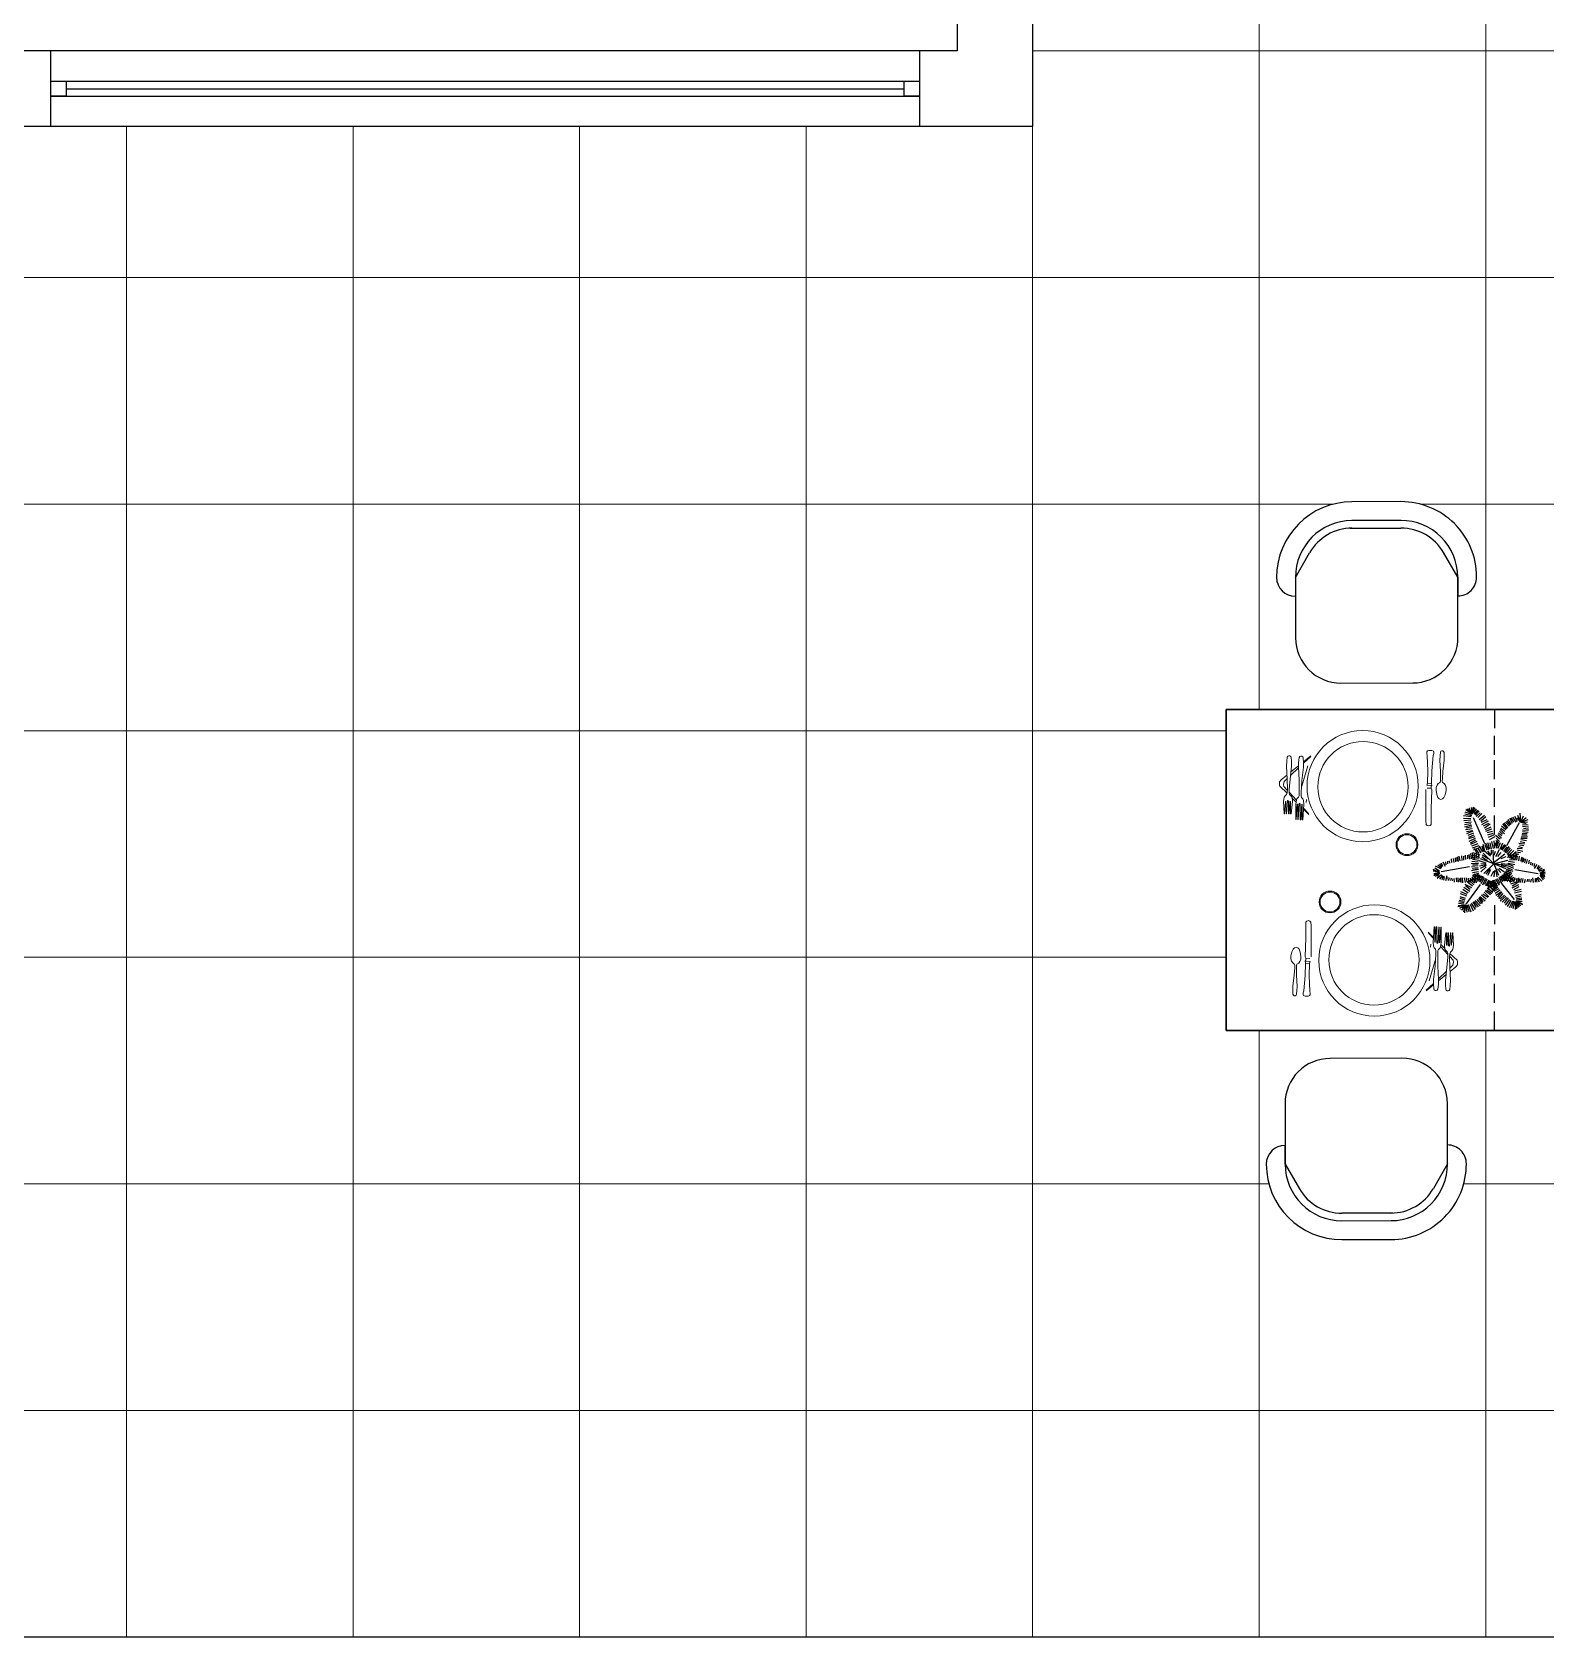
# Model space of a CAD drawing. Header units: millimetres. Extents: x 2497 to 4392, y 822 to 3100.
# Drawn here: x 3526.9 to 3927.9, y 821.7 to 1246.7 of the extents above; entities that cross this region are included whole.
import ezdxf

# ---------------------------------------------------------------- set-up
doc = ezdxf.new("R2010")
doc.units = ezdxf.units.MM
doc.layers.add('6', color=6, linetype='Continuous')
doc.layers.add('LH', color=3, linetype='Continuous')

# ---------------------------------------------------------------- blocks, each defined once
blk = doc.blocks.new('A$C0CF827CB')
at = {"lineweight": 20}
for p, q in [((-4.96, 26.05), (-5.12, 25)), ((-4.82, 26.31), (-4.96, 26.05)), ((-4.55, 26.43), (-4.82, 26.31)), ((-4.55, 26.43), (-4.29, 26.42)), ((-4.29, 26.42), (-4.03, 26.28)), ((-4.03, 26.28), (-3.91, 26.02)), ((-3.91, 26.02), (-3.81, 24.96)), ((-1.81, 25.95), (-1.98, 24.64)), ((-1.67, 26.21), (-1.81, 25.95)), ((-1.4, 26.34), (-1.67, 26.21)), ((-1.14, 26.33), (-1.4, 26.34)), ((-1.4, 26.34), (-1.14, 26.33)), ((-1.14, 26.33), (-0.88, 26.19)), ((-0.88, 26.19), (-0.76, 25.92)), ((-0.76, 25.92), (-0.66, 24.6)), ((32.01, 27.45), (32, 27.05)), ((32, 27.05), (32.11, 26.52)), ((32.15, 27.7), (32.01, 27.45)), ((32.11, 26.52), (32.25, 22.44)), ((32.55, 27.82), (32.15, 27.7)), ((32.55, 27.82), (33.34, 27.8)), ((33.69, 26.47), (33.3, 22.41)), ((33.34, 27.8), (33.73, 27.66)), ((33.84, 27), (33.69, 26.47)), ((33.73, 27.66), (33.85, 27.39)), ((33.85, 27.39), (33.84, 27)), ((35.49, 26.38), (35.47, 25.26)), ((35.62, 27.35), (35.49, 26.38)), ((35.74, 27.62), (35.62, 27.35)), ((35.96, 27.72), (35.74, 27.62)), ((35.96, 27.72), (36.22, 27.71)), ((36.22, 27.71), (36.44, 27.6)), ((36.44, 27.6), (36.55, 27.33)), ((36.55, 27.33), (36.61, 26.34)), ((36.61, 26.34), (36.57, 25.23)), ((-5.12, 25), (-5.16, 23.69)), ((-5.16, 23.69), (-5, 20.27)), ((-3.85, 23.65), (-4.21, 20.24)), ((-3.81, 24.96), (-3.85, 23.65)), ((-1.98, 24.64), (-2.01, 23.46)), ((-2.01, 23.46), (-1.86, 19.91)), ((-0.7, 23.42), (-1.07, 19.88)), ((-0.66, 24.6), (-0.7, 23.42)), ((32.25, 22.44), (32.15, 19.16)), ((33.3, 22.41), (33.2, 19.13)), ((35.47, 25.26), (35.6, 22.26)), ((35.6, 22.26), (35.65, 20.4)), ((36.26, 22.24), (36.1, 20.38)), ((36.57, 25.23), (36.26, 22.24)), ((-5, 20.27), (-4.95, 17.5)), ((-4.95, 17.5), (-4.98, 16.58)), ((-4.43, 17.49), (-4.46, 16.57)), ((-4.21, 20.24), (-4.43, 17.49)), ((-1.86, 19.91), (-1.82, 16.75)), ((-1.07, 19.88), (-1.3, 16.74)), ((31.72, 9.18), (31.71, 17.46)), ((32.15, 19.16), (32.01, 18.64)), ((33.32, 18.6), (32.01, 18.64)), ((33.16, 17.81), (32.11, 17.85)), ((32.15, 19.16), (33.2, 19.13)), ((33.28, 17.42), (33.13, 12.42)), ((33.18, 18.34), (33.16, 17.81)), ((33.16, 17.81), (33.28, 17.42)), ((33.32, 18.6), (33.18, 18.34)), ((33.2, 19.13), (33.32, 18.6)), ((34.5, 18.05), (34.43, 17.34)), ((34.43, 17.34), (34.61, 16.19)), ((34.71, 18.63), (34.5, 18.05)), ((35.03, 19.06), (34.71, 18.63)), ((35.38, 19.29), (35.03, 19.06)), ((35.5, 19.41), (35.38, 19.29)), ((35.63, 19.74), (35.5, 19.41)), ((35.65, 20.4), (35.63, 19.74)), ((36.1, 20.38), (36.08, 19.73)), ((36.08, 19.73), (36.18, 19.39)), ((36.18, 19.39), (36.3, 19.27)), ((36.3, 19.27), (36.63, 19.01)), ((36.63, 19.01), (36.92, 18.56)), ((37.12, 17.26), (36.87, 16.12)), ((36.92, 18.56), (37.1, 17.97)), ((37.1, 17.97), (37.12, 17.26)), ((-5.81, 15.43), (-5.97, 14.38)), ((-5.97, 14.38), (-5.81, 11.09)), ((-5.53, 15.81), (-5.81, 15.43)), ((-5.68, 11.08), (-5.44, 14.36)), ((-5.13, 16.19), (-5.53, 15.81)), ((-5.44, 14.36), (-5.31, 14.36)), ((-5.31, 14.36), (-5.28, 11.07)), ((-5.15, 11.07), (-4.92, 14.48)), ((-4.98, 16.58), (-5.13, 16.19)), ((-4.92, 14.48), (-4.78, 14.61)), ((-4.65, 14.47), (-4.78, 14.61)), ((-4.62, 11.05), (-4.65, 14.47)), ((-4.26, 14.33), (-4.49, 11.05)), ((-4.46, 16.57), (-4.34, 16.17)), ((-4.34, 16.17), (-3.96, 15.76)), ((-4.13, 14.32), (-4.26, 14.33)), ((-4.1, 11.04), (-4.13, 14.32)), ((-3.61, 14.31), (-3.97, 11.03)), ((-3.96, 15.76), (-3.71, 15.36)), ((-3.71, 15.36), (-3.61, 14.31)), ((-2.54, 14.67), (-2.71, 13.62)), ((-2.71, 13.62), (-2.7, 9.55)), ((-2.57, 9.54), (-2.31, 13.61)), ((-2.4, 15.06), (-2.54, 14.67)), ((-1.99, 15.44), (-2.4, 15.06)), ((-2.31, 13.61), (-2.18, 13.61)), ((-2.18, 13.61), (-2.17, 9.53)), ((-2.04, 9.53), (-1.78, 13.73)), ((-1.85, 15.83), (-1.99, 15.44)), ((-1.82, 16.75), (-1.85, 15.83)), ((-1.78, 13.73), (-1.65, 13.85)), ((-1.52, 9.51), (-1.52, 13.72)), ((-1.3, 16.74), (-1.33, 15.82)), ((-1.33, 15.82), (-1.21, 15.42)), ((-1.21, 15.42), (-0.82, 15.01)), ((-1, 13.57), (-1.13, 13.58)), ((-0.82, 15.01), (-0.7, 14.61)), ((-0.7, 14.61), (-0.61, 13.56)), ((34.61, 16.19), (34.9, 15.41)), ((34.9, 15.41), (35.24, 15.05)), ((35.24, 15.05), (35.7, 14.84)), ((36.18, 15.02), (35.7, 14.84)), ((36.54, 15.36), (36.18, 15.02)), ((36.87, 16.12), (36.54, 15.36)), ((-5.81, 11.09), (-5.68, 11.08)), ((-5.28, 11.07), (-5.15, 11.07)), ((-4.49, 11.05), (-4.62, 11.05)), ((-3.97, 11.03), (-4.1, 11.04)), ((-2.7, 9.55), (-2.57, 9.54)), ((-2.17, 9.53), (-2.04, 9.53)), ((-1.39, 9.51), (-1.52, 9.51)), ((-0.86, 9.49), (-0.99, 9.5)), ((31.82, 8.26), (31.72, 9.18)), ((33.13, 12.42), (33.13, 8.22)), ((32.08, 7.99), (31.82, 8.26)), ((32.47, 7.84), (32.08, 7.99)), ((32.86, 7.96), (32.47, 7.84)), ((33.13, 8.22), (32.86, 7.96))]:
    blk.add_line(p, q, dxfattribs=at)
at = {"color": 255, "lineweight": 20}
for p, q in [((-1.52, 13.72), (-1.65, 13.85)), ((-1.13, 13.58), (-1.39, 9.51)), ((-0.99, 9.5), (-1, 13.57)), ((-0.61, 13.56), (-0.86, 9.49))]:
    blk.add_line(p, q, dxfattribs=at)
at = {"layer": '6', "color": 255, "lineweight": 20}
for p, q in [((-0.68, 24.84), (1.23, 26.39)), ((-0.67, 24.47), (1.23, 26.26)), ((-6.59, 20.05), (-5.05, 21.3)), ((-4.11, 21.24), (-2, 23.22)), ((-4.01, 22.14), (-2, 23.77)), ((0.49, 23.78), (-1.11, 18.42)), ((-7.02, 18.62), (-7, 19.54)), ((-6.9, 18.35), (-7.02, 18.62)), ((-7, 19.54), (-6.59, 20.05)), ((-5.01, 16.51), (-6.9, 18.35)), ((-5.97, 18.85), (-5.81, 19.63)), ((-5.85, 18.32), (-5.97, 18.85)), ((-4.96, 17.34), (-5.85, 18.32)), ((-5.81, 19.63), (-5.01, 20.39)), ((-2.54, 14.67), (-4.45, 16.77)), ((-2.62, 14.18), (-3.69, 15.23)), ((-1.52, 13.11), (-1.8, 13.39)), ((-1, 12.6), (-1.18, 12.78)), ((-1, 12.96), (-1.16, 13.14)), ((0.15, 14.87), (0.07, 14.07)), ((0.76, 10.89), (-0.68, 12.3)), ((0.64, 11.16), (-0.67, 12.59))]:
    blk.add_line(p, q, dxfattribs=at)
at = {"layer": '6', "lineweight": 20}
blk.add_line((-1.52, 13.54), (-1.73, 13.77), dxfattribs=at)
at = {"layer": '6', "color": 255, "lineweight": 20}
for centre, radius in [((14.99, 18.39), 14.73), ((15.09, 18.23), 11.97), ((26.73, 2.89), 2.89), ((26.73, 2.89), 2.63)]:
    blk.add_circle(centre, radius, dxfattribs=at)

msp = doc.modelspace()

# ---------------------------------------------------------------- linework, layer by layer
at = {"color": 6}
for p, q in [((3889.47, 1122.37), (3876.47, 1122.34)), ((3876, 1115.33), (3889.47, 1115.37)), ((3889.48, 1117.37), (3876.48, 1117.34)), ((3876.5, 1115.34), (3889.47, 1115.37)), ((3861.52, 1102.3), (3865.26, 1108.82)), ((3904.52, 1102.4), (3900.74, 1108.9)), ((3861.52, 1102.3), (3861.56, 1086.3)), ((3904.56, 1086.4), (3904.52, 1102.4)), ((3904.52, 1102.4), (3904.53, 1097.4)), ((3873.58, 1074.33), (3892.58, 1074.37)), ((3889.74, 974.97), (3870.74, 974.92)), ((3858.76, 962.9), (3858.8, 946.9)), ((3901.8, 947), (3901.76, 963)), ((3858.8, 946.9), (3858.79, 951.9)), ((3858.8, 946.9), (3862.58, 940.4)), ((3901.8, 947), (3898.05, 940.48)), ((3873.84, 931.93), (3886.84, 931.96)), ((3886.82, 933.96), (3873.85, 933.93)), ((3887.32, 933.96), (3873.85, 933.93)), ((3873.85, 926.93), (3886.85, 926.96))]:
    msp.add_line(p, q, dxfattribs=at)
at = {"color": 2}
msp.add_lwpolyline([(2596.92, 2958.72), (2496.92, 2958.72), (2496.92, 821.72), (4391.92, 821.72), (4391.92, 2958.72), (3791.92, 2958.72)], dxfattribs=at)
at = {"color": 96}
for points in [[(3791.92, 1221.72), (2596.92, 1221.72), (2596.92, 1546.72), (3791.92, 1546.72)], [(3531.92, 1233.72), (3535.92, 1233.72), (3535.92, 1229.72), (3531.92, 1229.72)], [(3757.92, 1233.72), (3761.92, 1233.72), (3761.92, 1229.72), (3757.92, 1229.72)]]:
    msp.add_lwpolyline(points, close=True, dxfattribs=at)
for points in [[(3771.92, 1241.72), (2616.92, 1241.72), (2616.92, 1526.72), (3771.92, 1526.72), (3771.92, 1241.72)], [(3531.92, 1221.72), (3531.92, 1241.72)], [(3761.92, 1241.72), (3761.92, 1221.72)], [(3531.92, 1233.72), (3761.92, 1233.72)], [(3531.92, 1229.72), (3761.92, 1229.72)], [(3535.92, 1231.72), (3757.92, 1231.72)]]:
    msp.add_lwpolyline(points, dxfattribs=at)
at = {"color": 252, "lineweight": 0}
for points in [[(3851.92, 1337.75), (3851.92, 1067.35)], [(3911.92, 1337.75), (3911.92, 1067.35)], [(4391.92, 1241.72), (3791.92, 1241.72)], [(3551.92, 1221.72), (3551.92, 821.72)], [(3611.92, 1221.72), (3611.92, 821.72)], [(3671.92, 1221.72), (3671.92, 821.72)], [(3731.92, 1221.72), (3731.92, 821.72)], [(3791.92, 1221.72), (3791.92, 821.72)], [(4391.92, 1181.72), (2496.92, 1181.72)], [(3871.61, 1121.72), (2496.92, 1121.72)], [(3948.69, 1121.72), (3894.55, 1121.72)], [(3843.2, 1061.72), (2496.92, 1061.72)], [(3843.2, 1001.72), (2496.92, 1001.72)], [(3851.92, 982.35), (3851.92, 821.72)], [(3911.92, 982.35), (3911.92, 821.72)], [(3854.49, 941.72), (2496.92, 941.72)], [(3931.57, 941.72), (3906.1, 941.72)], [(4391.92, 881.72), (2496.92, 881.72)]]:
    msp.add_lwpolyline(points, dxfattribs=at)
at = {"color": 6, "lineweight": 30}
msp.add_lwpolyline([(3843.2, 1067.35), (3843.2, 982.35), (3998.2, 982.35), (3998.2, 1067.35)], close=True, dxfattribs=at)
at = {"color": 6}
for points in [[(3914.28, 1067.35), (3914.28, 1062.35)], [(3914.19, 1060.34), (3914.19, 1055.34)], [(3914.19, 1053.87), (3914.19, 1048.87)], [(3914.19, 1046.52), (3914.19, 1041.52)], [(3914.19, 1039.23), (3914.19, 1034.23)], [(3914.28, 1015.47), (3914.28, 1010.47)], [(3914.19, 1008.46), (3914.19, 1003.46)], [(3914.19, 1001.99), (3914.19, 996.99)], [(3914.19, 994.64), (3914.19, 989.64)], [(3914.19, 987.35), (3914.19, 982.35)]]:
    msp.add_lwpolyline(points, dxfattribs=at)
for centre, radius, start, end in [((3876.52, 1102.34), 20, 90.1346, 180.1346), ((3889.52, 1102.37), 20, 0.1346, 90.1346), ((3876.52, 1102.34), 15, 90.1346, 180.1346), ((3876.53, 1102.34), 13, 90.1346, 150.0978), ((3889.5, 1102.37), 13, 30.1714, 90.1346), ((3889.52, 1102.37), 15, 0.1346, 90.1346), ((3861.52, 1102.3), 5, 180.1346, 270.1346), ((3904.52, 1102.4), 5, 270.1346, 0.1346), ((3873.56, 1086.33), 12, 180.1346, 270.1346), ((3892.56, 1086.37), 12, 270.1346, 0.1346), ((3870.76, 962.92), 12, 90.1346, 180.1346), ((3889.76, 962.97), 12, 0.1346, 90.1346), ((3858.8, 946.9), 5, 90.1346, 180.1346), ((3901.8, 947), 5, 0.1346, 90.1346), ((3873.8, 946.93), 20, 180.1346, 270.1346), ((3873.8, 946.93), 15, 180.1346, 270.1346), ((3886.8, 946.96), 15, 270.1346, 0.1346), ((3886.8, 946.96), 20, 270.1346, 0.1346), ((3873.82, 946.93), 13, 210.1714, 270.1346), ((3886.78, 946.96), 13, 270.1346, 330.0978)]:
    msp.add_arc(centre, radius, start, end, dxfattribs=at)
at = {"layer": 'LH', "color": 3}
for p, q in [((3908.17, 1040.31), (3908.23, 1041.39)), ((3908.29, 1040.02), (3908.8, 1041.56)), ((3908.44, 1039.83), (3909, 1041.38)), ((3908.07, 1038.91), (3906.04, 1039.14)), ((3907.95, 1038.39), (3906.04, 1038.5)), ((3908.01, 1037.99), (3906.1, 1037.87)), ((3908.01, 1037.07), (3906.29, 1036.78)), ((3908.13, 1037.47), (3906.35, 1037.35)), ((3908.2, 1039.19), (3906.41, 1039.6)), ((3908.2, 1039.54), (3906.47, 1040.11)), ((3908.45, 1039.6), (3906.64, 1040.74)), ((3908.43, 1039.67), (3906.96, 1040.89)), ((3908.25, 1040.13), (3907.47, 1041.11)), ((3907.81, 1041.24), (3907.74, 1041.21)), ((3911.7, 1031.72), (3908.65, 1038.68)), ((3908.69, 1039.88), (3909.49, 1041.03)), ((3908.93, 1039.6), (3909.86, 1040.69)), ((3909.24, 1039.37), (3910.17, 1040.46)), ((3909.43, 1039.02), (3910.47, 1040)), ((3909.8, 1038.73), (3910.91, 1039.77)), ((3910.17, 1038.16), (3911.58, 1039.37)), ((3910.6, 1037.87), (3911.95, 1039.02)), ((3910.78, 1037.47), (3912.26, 1038.22)), ((3910.91, 1036.89), (3912.63, 1037.81)), ((3911.34, 1036.55), (3912.75, 1037.18)), ((3911.58, 1035.97), (3913.12, 1037.07)), ((3917.56, 1035.69), (3916.45, 1037.01)), ((3917.81, 1035.97), (3916.82, 1037.35)), ((3918.11, 1036.44), (3917.19, 1037.53)), ((3918.36, 1036.72), (3917.5, 1037.81)), ((3917.55, 1031.35), (3920.83, 1037.41)), ((3918.67, 1036.89), (3917.87, 1038.16)), ((3919.04, 1037.13), (3918.3, 1038.45)), ((3919.34, 1037.53), (3918.67, 1038.68)), ((3919.96, 1037.47), (3919.1, 1038.85)), ((3920.33, 1037.7), (3919.59, 1039.02)), ((3921.19, 1037.51), (3920.21, 1038.68)), ((3921.19, 1037.51), (3920.45, 1039.25)), ((3921.19, 1037.51), (3921.08, 1039.83)), ((3921.19, 1037.51), (3922.6, 1038.72)), ((3921.19, 1037.51), (3923.2, 1038.2)), ((3921.19, 1037.51), (3923.02, 1037.62)), ((3921.19, 1037.51), (3922.61, 1037.15)), ((3921.21, 1037.49), (3921.89, 1039.18)), ((3908.13, 1036.72), (3906.29, 1036.2)), ((3908.32, 1035.69), (3906.59, 1035.46)), ((3908.2, 1036.26), (3906.72, 1035.92)), ((3906.84, 1035.05), (3908.44, 1035.28)), ((3908.5, 1035.11), (3906.84, 1034.42)), ((3908.69, 1034.59), (3907.21, 1033.96)), ((3909, 1033.62), (3907.33, 1033.04)), ((3908.75, 1034.08), (3907.39, 1033.39)), ((3907.58, 1032.47), (3909.18, 1033.22)), ((3911.83, 1035.57), (3913.37, 1036.26)), ((3911.95, 1035.11), (3913.55, 1035.69)), ((3912.26, 1034.77), (3913.68, 1035.11)), ((3912.51, 1034.14), (3913.86, 1034.59)), ((3912.69, 1033.56), (3914.23, 1034.19)), ((3912.88, 1032.93), (3914.42, 1033.67)), ((3915.77, 1032.98), (3914.54, 1033.96)), ((3915.59, 1032.41), (3914.66, 1033.22)), ((3916.08, 1033.27), (3915.16, 1034.25)), ((3916.2, 1033.85), (3915.34, 1034.54)), ((3916.39, 1034.31), (3915.53, 1035.11)), ((3916.88, 1034.42), (3915.77, 1035.52)), ((3917, 1035), (3915.96, 1035.8)), ((3917.25, 1035.46), (3916.14, 1036.44)), ((3921.22, 1033.26), (3922.94, 1033.22)), ((3921.23, 1032.88), (3922.69, 1032.62)), ((3921.29, 1033.63), (3922.98, 1033.72)), ((3921.45, 1034.16), (3922.89, 1034.12)), ((3921.53, 1034.53), (3922.92, 1034.54)), ((3921.62, 1036.42), (3923.24, 1036.23)), ((3921.65, 1035), (3923.14, 1034.82)), ((3921.67, 1036.85), (3923.18, 1036.74)), ((3921.7, 1035.43), (3923.22, 1035.33)), ((3921.94, 1035.88), (3923.27, 1035.76)), ((3905.11, 1027.24), (3904.87, 1028.5)), ((3905.67, 1027.35), (3905.61, 1028.56)), ((3906.16, 1027.41), (3906.1, 1028.5)), ((3906.65, 1027.64), (3906.53, 1028.79)), ((3907.21, 1027.81), (3907.15, 1028.73)), ((3907.7, 1027.7), (3907.52, 1028.9)), ((3909.18, 1032.7), (3907.76, 1031.95)), ((3909.61, 1032.35), (3907.89, 1031.55)), ((3908.13, 1027.81), (3908.01, 1029.19)), ((3909.86, 1031.72), (3908.13, 1031.09)), ((3910.1, 1031.2), (3908.32, 1030.57)), ((3910.19, 1028.23), (3908.36, 1028.79)), ((3908.56, 1027.81), (3908.44, 1029.36)), ((3910.43, 1028.71), (3908.5, 1029.4)), ((3910.35, 1030.8), (3908.56, 1030.11)), ((3909.06, 1027.75), (3908.93, 1029.02)), ((3909.76, 1028.92), (3908.96, 1030.48)), ((3910.18, 1029.22), (3909.31, 1030.47)), ((3909.67, 1027.87), (3909.43, 1029.36)), ((3910.69, 1029.35), (3909.86, 1030.73)), ((3910.17, 1028.04), (3910.1, 1028.79)), ((3911.17, 1029.61), (3910.26, 1031.16)), ((3910.89, 1031.25), (3911.34, 1029.69)), ((3912.61, 1027.78), (3910.96, 1028.75)), ((3911.72, 1029.87), (3911.25, 1031.55)), ((3914.05, 1026.49), (3911.26, 1029.31)), ((3913.18, 1028.51), (3911.62, 1029.83)), ((3912.27, 1030.07), (3911.73, 1031.49)), ((3912.72, 1030.2), (3911.95, 1031.96)), ((3913.25, 1028.73), (3912.45, 1029.88)), ((3913.04, 1030.37), (3912.52, 1032.03)), ((3913.46, 1030.3), (3913.1, 1032.05)), ((3913.43, 1028.96), (3913.49, 1030.05)), ((3913.95, 1030.49), (3913.58, 1032.37)), ((3914.05, 1026.49), (3913.86, 1030.05)), ((3914.11, 1026.78), (3917, 1029.13)), ((3914.17, 1028.73), (3914.54, 1029.77)), ((3914.34, 1030.61), (3914.19, 1032.51)), ((3914.34, 1031.08), (3915.15, 1032.65)), ((3915.03, 1031.09), (3914.42, 1031.89)), ((3915.4, 1031.89), (3914.6, 1032.64)), ((3915.22, 1031.43), (3914.6, 1032.12)), ((3914.6, 1028.44), (3915.59, 1030.23)), ((3914.87, 1030.56), (3914.82, 1032.6)), ((3914.84, 1030.92), (3915.34, 1032.36)), ((3915.16, 1028.44), (3916.02, 1029.42)), ((3915.24, 1030.59), (3915.87, 1032.07)), ((3915.73, 1030.34), (3916.46, 1031.99)), ((3916.9, 1031.53), (3915.9, 1030.26)), ((3916.26, 1030.05), (3917.35, 1031.41)), ((3916.75, 1029.72), (3917.58, 1030.99)), ((3917.11, 1029.43), (3918.09, 1031.08)), ((3917.44, 1029.27), (3918.49, 1030.67)), ((3917.63, 1028.89), (3918.84, 1030.21)), ((3917.84, 1028.05), (3918.12, 1029.58)), ((3918.08, 1028.6), (3919.38, 1030.01)), ((3918.27, 1028.01), (3918.53, 1029.37)), ((3918.4, 1028.36), (3919.86, 1029.59)), ((3918.67, 1027.9), (3920.3, 1029.13)), ((3918.68, 1027.85), (3918.99, 1029.03)), ((3919.18, 1027.91), (3919.34, 1028.82)), ((3919.35, 1028.78), (3920.28, 1028.72)), ((3919.6, 1029.21), (3920.68, 1029.05)), ((3919.72, 1027.68), (3919.96, 1028.81)), ((3919.89, 1029.67), (3921.09, 1029.46)), ((3920.22, 1030.18), (3921.75, 1029.82)), ((3920.25, 1030.6), (3921.59, 1030.49)), ((3920.63, 1031.05), (3921.7, 1030.81)), ((3920.65, 1031.94), (3922.2, 1031.76)), ((3920.87, 1031.48), (3922.04, 1031.31)), ((3921.02, 1032.4), (3922.31, 1032.08)), ((3899.67, 1024.25), (3897.98, 1024.93)), ((3899.67, 1024.25), (3898, 1024.51)), ((3898.18, 1023.93), (3899.67, 1024.25)), ((3899.67, 1024.25), (3898.21, 1023.32)), ((3899.67, 1024.25), (3898.22, 1024.81)), ((3898.25, 1023.59), (3899.67, 1024.25)), ((3899.69, 1024.48), (3898.4, 1025.34)), ((3899.67, 1024.25), (3898.47, 1023.56)), ((3899.67, 1024.25), (3898.6, 1023.08)), ((3900, 1025.11), (3898.65, 1025.8)), ((3900.19, 1025.34), (3899.26, 1026.14)), ((3900.37, 1025.57), (3899.75, 1026.43)), ((3907.61, 1025.66), (3900.16, 1024.32)), ((3900.56, 1025.74), (3900.19, 1026.6)), ((3901.3, 1025.74), (3900.68, 1026.89)), ((3901.48, 1026.2), (3901.36, 1027.01)), ((3901.91, 1026.43), (3901.91, 1027.12)), ((3902.4, 1026.6), (3902.34, 1027.29)), ((3902.96, 1026.83), (3902.84, 1027.81)), ((3903.58, 1026.83), (3903.39, 1027.87)), ((3904.01, 1026.95), (3903.88, 1028.04)), ((3904.44, 1027.18), (3904.25, 1028.1)), ((3904.75, 1027.06), (3904.5, 1028.33)), ((3909.98, 1026.57), (3908.06, 1026.49)), ((3909.92, 1025.52), (3908.19, 1025.69)), ((3909.97, 1024.92), (3908.19, 1024.63)), ((3909.94, 1026.93), (3908.2, 1027.05)), ((3910.15, 1027.83), (3908.27, 1028.16)), ((3908.34, 1025.25), (3909.95, 1025.1)), ((3910.15, 1027.3), (3908.39, 1027.6)), ((3909.94, 1026.11), (3908.42, 1026.11)), ((3910.03, 1024.37), (3908.44, 1024.1)), ((3912.01, 1026.66), (3910.19, 1027.26)), ((3912.01, 1026.2), (3910.29, 1025.86)), ((3912.01, 1025.97), (3910.41, 1025.22)), ((3914.05, 1026.49), (3910.51, 1027.74)), ((3912.08, 1026.37), (3910.6, 1026.49)), ((3912.08, 1025.63), (3910.6, 1024.3)), ((3912.43, 1027.28), (3910.88, 1028.18)), ((3914.05, 1026.49), (3911.4, 1023.87)), ((3912.99, 1025.21), (3911.96, 1023.74)), ((3913.23, 1024.86), (3912.37, 1023.33)), ((3913.97, 1024.5), (3913.31, 1023.13)), ((3914.05, 1026.49), (3915.34, 1023.44)), ((3917.59, 1025.96), (3914.05, 1026.49)), ((3917.23, 1025.1), (3914.05, 1026.49)), ((3914.11, 1026.49), (3917.81, 1027.41)), ((3914.23, 1024.65), (3914.11, 1023.04)), ((3914.6, 1024.65), (3914.85, 1023.04)), ((3915.03, 1025.11), (3915.96, 1024.19)), ((3915.46, 1025.28), (3916.7, 1024.42)), ((3916.02, 1027.87), (3917.31, 1028.44)), ((3917.98, 1026.32), (3916.02, 1026.49)), ((3917.42, 1025.59), (3916.02, 1025.91)), ((3916.74, 1023.91), (3918.22, 1024.77)), ((3916.9, 1024.44), (3918.46, 1023.57)), ((3917.16, 1023.4), (3918.55, 1024.33)), ((3917.22, 1024.71), (3918.82, 1024.02)), ((3917.3, 1025.06), (3919.13, 1024.5)), ((3917.5, 1025.48), (3918.93, 1024.97)), ((3917.7, 1026.04), (3919.28, 1025.29)), ((3919.29, 1025.77), (3917.82, 1026.44)), ((3917.86, 1026.62), (3919.63, 1026.3)), ((3917.99, 1027.15), (3919.57, 1026.89)), ((3918.21, 1027.62), (3919.73, 1027.47)), ((3918.25, 1028.14), (3919.96, 1027.73)), ((3919.2, 1028.42), (3920.21, 1028.44)), ((3919.63, 1024.99), (3925.8, 1023.87)), ((3920.18, 1027.4), (3920.36, 1028.48)), ((3920.67, 1027.29), (3920.86, 1028.49)), ((3921.21, 1027.12), (3921.59, 1028.35)), ((3921.56, 1026.91), (3921.94, 1028.14)), ((3921.88, 1026.99), (3922.16, 1027.89)), ((3922.28, 1026.72), (3922.52, 1027.79)), ((3922.7, 1026.56), (3922.99, 1027.57)), ((3923.31, 1026.49), (3923.53, 1027.45)), ((3923.84, 1026.21), (3923.97, 1026.89)), ((3924.31, 1025.98), (3924.38, 1026.67)), ((3924.71, 1025.71), (3924.92, 1026.5)), ((3924.85, 1025.23), (3925.58, 1026.31)), ((3925.58, 1025.16), (3926.04, 1025.98)), ((3925.75, 1024.97), (3926.45, 1025.76)), ((3925.91, 1024.72), (3926.91, 1025.42)), ((3926.07, 1024.47), (3927.49, 1025.01)), ((3926.27, 1023.97), (3927.56, 1024.87)), ((3926.4, 1023.62), (3927.33, 1024.5)), ((3926.4, 1023.62), (3927.73, 1024.37)), ((3899.69, 1024.07), (3899.02, 1023.1)), ((3900.19, 1023.55), (3899.04, 1022.55)), ((3900.43, 1023.37), (3899.72, 1022.37)), ((3900.66, 1023.19), (3900.27, 1022.2)), ((3900.88, 1023.07), (3900.73, 1022.14)), ((3901.6, 1023.24), (3901.28, 1021.98)), ((3901.89, 1022.84), (3901.96, 1022.03)), ((3902.36, 1022.72), (3902.53, 1022.05)), ((3902.88, 1022.67), (3902.99, 1021.99)), ((3903.47, 1022.58), (3903.59, 1021.6)), ((3904.07, 1022.73), (3904.14, 1021.68)), ((3904.52, 1022.72), (3904.66, 1021.63)), ((3904.99, 1022.6), (3905.03, 1021.66)), ((3905.27, 1022.78), (3905.33, 1021.5)), ((3905.66, 1022.71), (3905.73, 1021.42)), ((3907.7, 1019.1), (3906.08, 1020.19)), ((3906.23, 1022.73), (3906.46, 1021.54)), ((3908.2, 1020.12), (3906.51, 1020.97)), ((3907.8, 1019.64), (3906.58, 1020.59)), ((3910.42, 1021.02), (3906.65, 1015.79)), ((3906.72, 1022.79), (3906.92, 1021.71)), ((3908.44, 1020.53), (3907.1, 1021.57)), ((3907.26, 1022.68), (3907.41, 1021.54)), ((3908.78, 1020.86), (3907.53, 1022)), ((3907.84, 1022.65), (3908, 1021.74)), ((3908.95, 1021.29), (3907.98, 1022.38)), ((3908.29, 1022.88), (3908.4, 1021.66)), ((3910.1, 1023.35), (3908.35, 1023.17)), ((3909.39, 1021.8), (3908.35, 1022.78)), ((3909.97, 1023.85), (3908.49, 1023.49)), ((3909.81, 1022.23), (3908.53, 1023.3)), ((3910.11, 1023.93), (3908.65, 1022.49)), ((3908.73, 1022.87), (3908.94, 1021.5)), ((3910.28, 1022.69), (3908.9, 1023.7)), ((3910.43, 1023.51), (3909.15, 1022.09)), ((3909.15, 1022.97), (3909.4, 1021.44)), ((3909.62, 1023.15), (3909.8, 1021.89)), ((3910.78, 1023.3), (3909.68, 1021.74)), ((3910.24, 1023.18), (3910.36, 1021.67)), ((3911.26, 1023.08), (3910.24, 1021.61)), ((3911.5, 1022.73), (3910.65, 1021.2)), ((3910.76, 1023.13), (3910.88, 1022.39)), ((3911.85, 1022.61), (3911.09, 1020.84)), ((3912.24, 1022.37), (3911.59, 1021)), ((3912.77, 1022.11), (3911.87, 1020.62)), ((3912.32, 1020.08), (3913.84, 1018.93)), ((3912.34, 1020.56), (3913.16, 1021.95)), ((3912.4, 1021.75), (3912.75, 1019.74)), ((3914.06, 1022.07), (3912.57, 1020.99)), ((3912.76, 1020.59), (3914.13, 1019.36)), ((3914.45, 1021.52), (3912.82, 1020.53)), ((3913.33, 1021.89), (3912.83, 1020.16)), ((3912.94, 1021.78), (3913.36, 1019.91)), ((3914.49, 1020.97), (3913.08, 1020.21)), ((3913.1, 1021.05), (3914.5, 1019.77)), ((3913.3, 1021.95), (3913.95, 1020.15)), ((3913.34, 1021.46), (3914.79, 1020.2)), ((3913.41, 1019.76), (3914.92, 1020.68)), ((3913.85, 1021.71), (3913.42, 1020.16)), ((3915.15, 1020.3), (3913.75, 1019.24)), ((3913.77, 1022.21), (3914.38, 1020.53)), ((3914.3, 1021.43), (3913.98, 1019.94)), ((3914.19, 1022.21), (3914.95, 1020.63)), ((3914.81, 1021.34), (3914.21, 1019.68)), ((3914.48, 1022.42), (3915.5, 1020.79)), ((3914.91, 1022.61), (3915.65, 1021.29)), ((3915.43, 1022.89), (3916.13, 1021.3)), ((3916.45, 1021.65), (3915.78, 1023.12)), ((3915.93, 1023.23), (3917.05, 1021.82)), ((3916.3, 1023.53), (3915.99, 1022.29)), ((3916.11, 1021.25), (3919.47, 1016.99)), ((3916.17, 1023.19), (3917.75, 1021.9)), ((3916.75, 1023.3), (3916.34, 1021.8)), ((3916.37, 1023.55), (3917.39, 1022.31)), ((3916.55, 1023.56), (3918.1, 1022.43)), ((3916.72, 1023.93), (3918.39, 1023)), ((3917.15, 1023.16), (3916.8, 1021.82)), ((3916.85, 1023.75), (3917.89, 1022.64)), ((3917.22, 1024.12), (3918.24, 1022.68)), ((3917.6, 1023.12), (3917.36, 1021.92)), ((3917.54, 1022.93), (3918.68, 1023.8)), ((3918.02, 1022.84), (3917.77, 1021.96)), ((3917.93, 1022.37), (3919, 1023.35)), ((3918.04, 1021.92), (3919.41, 1022.93)), ((3918.6, 1022.82), (3918.33, 1021.69)), ((3918.35, 1021.56), (3919.79, 1022.46)), ((3918.55, 1021.14), (3920.32, 1021.81)), ((3919.14, 1022.87), (3918.83, 1021.82)), ((3918.89, 1020.61), (3920.21, 1021.43)), ((3918.94, 1020.06), (3920.66, 1020.98)), ((3919.63, 1022.75), (3919.27, 1021.6)), ((3919.35, 1019.64), (3920.79, 1020.45)), ((3920.19, 1022.67), (3919.99, 1021.4)), ((3920.59, 1022.71), (3920.4, 1021.44)), ((3920.84, 1022.5), (3920.71, 1021.57)), ((3921.33, 1022.57), (3921.07, 1021.5)), ((3921.77, 1022.53), (3921.59, 1021.49)), ((3922.35, 1022.32), (3922.14, 1021.36)), ((3922.95, 1022.35), (3922.78, 1021.68)), ((3923.47, 1022.34), (3923.24, 1021.69)), ((3923.96, 1022.41), (3923.8, 1021.61)), ((3924.29, 1022.78), (3924.48, 1021.49)), ((3924.98, 1022.53), (3925.04, 1021.59)), ((3925.21, 1022.63), (3925.5, 1021.61)), ((3925.47, 1022.78), (3926.06, 1021.71)), ((3925.72, 1022.94), (3926.76, 1021.83)), ((3926.22, 1023.43), (3927.15, 1022.18)), ((3926.4, 1023.62), (3927.68, 1023.88)), ((3926.43, 1023.53), (3927.61, 1023.41)), ((3927.68, 1023.01), (3926.43, 1023.53)), ((3926.6, 1023.43), (3927.5, 1022.61)), ((3906.1, 1015.74), (3904.71, 1015.91)), ((3906.23, 1016.09), (3904.84, 1016.39)), ((3906.29, 1016.47), (3904.9, 1016.77)), ((3906.59, 1017.25), (3905.16, 1017.75)), ((3906.51, 1016.79), (3905.16, 1017.26)), ((3906.93, 1017.85), (3905.2, 1018.54)), ((3906.98, 1018.37), (3905.33, 1019.03)), ((3907.25, 1018.72), (3905.9, 1019.67)), ((3907.76, 1015.78), (3908.56, 1014.04)), ((3908.09, 1016.03), (3909.09, 1014.39)), ((3908.49, 1016.38), (3909.43, 1014.85)), ((3908.9, 1016.46), (3909.96, 1015.07)), ((3909.15, 1016.73), (3910.47, 1015.34)), ((3909.53, 1017), (3910.52, 1015.85)), ((3909.98, 1017.37), (3910.99, 1015.96)), ((3911.23, 1016.36), (3910.28, 1017.67)), ((3910.4, 1017.81), (3911.79, 1016.66)), ((3910.77, 1018.21), (3912.02, 1017.2)), ((3911.2, 1018.51), (3912.44, 1017.63)), ((3911.49, 1018.94), (3912.78, 1017.74)), ((3913.17, 1018.23), (3911.76, 1019.29)), ((3912.22, 1019.54), (3913.54, 1018.63)), ((3915.4, 1019.84), (3914.07, 1019.1)), ((3915.79, 1019.5), (3914.44, 1018.62)), ((3916.12, 1019.06), (3914.62, 1018.06)), ((3915.15, 1017.71), (3916.23, 1018.91)), ((3916.49, 1018.58), (3915.34, 1017.28)), ((3916.9, 1018.16), (3915.79, 1017.13)), ((3917.25, 1017.85), (3915.79, 1016.61)), ((3917.47, 1017.56), (3916.27, 1016.29)), ((3917.87, 1017.44), (3916.78, 1016.02)), ((3918.23, 1017.05), (3917.07, 1015.52)), ((3918.53, 1016.77), (3917.56, 1015.12)), ((3919.03, 1016.59), (3918.09, 1014.77)), ((3919.34, 1016.53), (3918.68, 1014.82)), ((3919.63, 1016.34), (3919.14, 1014.58)), ((3919.58, 1019.26), (3921.29, 1019.75)), ((3919.58, 1018.74), (3921.37, 1019.25)), ((3919.89, 1016.57), (3919.76, 1014.37)), ((3919.85, 1018.11), (3921.33, 1018.46)), ((3919.88, 1017.65), (3921.28, 1017.97)), ((3919.89, 1016.57), (3921.59, 1016.58)), ((3919.89, 1016.57), (3920.76, 1015.03)), ((3919.89, 1016.57), (3920.52, 1014.86)), ((3919.89, 1016.57), (3920.06, 1014.56)), ((3919.89, 1016.57), (3921.18, 1015.34)), ((3919.89, 1016.57), (3921.64, 1015.71)), ((3919.89, 1016.57), (3921.6, 1015.98)), ((3920.07, 1017.3), (3921.49, 1017.46)), ((3920.08, 1016.92), (3921.51, 1017.08)), ((3906.16, 1015.32), (3904.56, 1015.05)), ((3906.26, 1015.55), (3904.63, 1015.31)), ((3905.96, 1015.08), (3904.98, 1014.63)), ((3905.31, 1014.33), (3905.37, 1014.28)), ((3906.08, 1015.23), (3905.59, 1014.09)), ((3906.41, 1015.6), (3906.02, 1013.74)), ((3906.46, 1015.66), (3906.3, 1013.52)), ((3906.63, 1015.46), (3906.93, 1013.67)), ((3906.94, 1015.62), (3907.42, 1013.86)), ((3907.25, 1015.65), (3908, 1013.75))]:
    msp.add_line(p, q, dxfattribs=at)

# ---------------------------------------------------------------- block references
at = {"color": 6}
msp.add_blockref('A$C0CF827CB', (3864.33, 1028.64), dxfattribs=at)
at = {"color": 6, "rotation": 180}
msp.add_blockref('A$C0CF827CB', (3897.42, 1019.25), dxfattribs=at)

doc.saveas('drawing.dxf')
